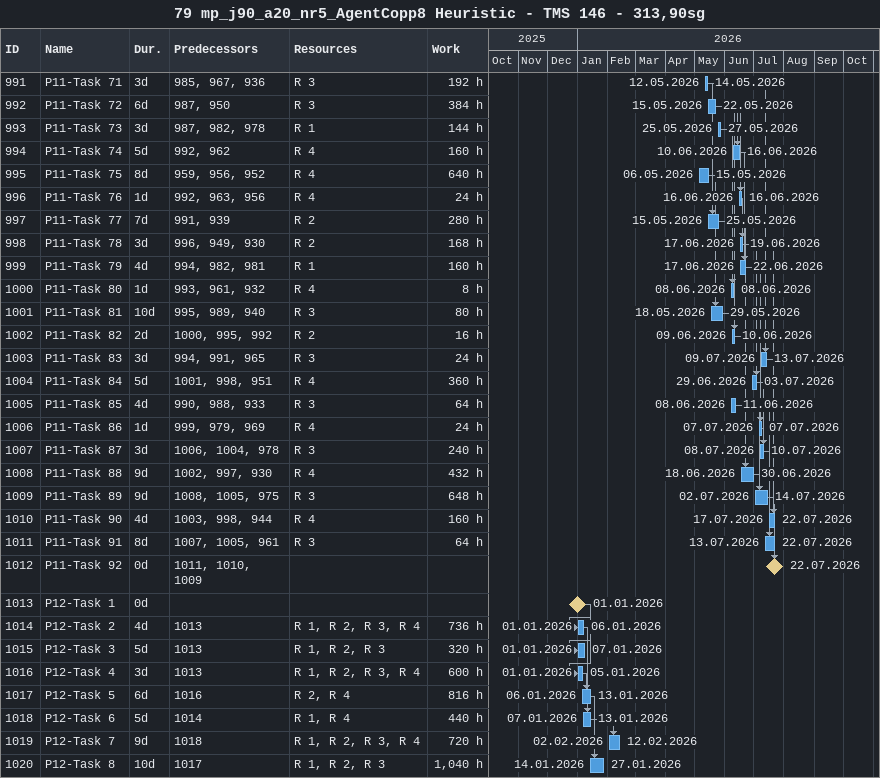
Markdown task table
79 mp_j90_a20_nr5_AgentCopp8 Heuristic - TMS 146 - 313,90sg

| ID | Task | Duration | Start | Finish | Predecessors | Resources | Work (h) |
|---|---|---|---|---|---|---|---|
| 991 | P11-Task 71 | 3d | 2026-05-12 | 2026-05-14 | 985, 967, 936 | R 3 | 192 |
| 992 | P11-Task 72 | 6d | 2026-05-15 | 2026-05-22 | 987, 950 | R 3 | 384 |
| 993 | P11-Task 73 | 3d | 2026-05-25 | 2026-05-27 | 987, 982, 978 | R 1 | 144 |
| 994 | P11-Task 74 | 5d | 2026-06-10 | 2026-06-16 | 992, 962 | R 4 | 160 |
| 995 | P11-Task 75 | 8d | 2026-05-06 | 2026-05-15 | 959, 956, 952 | R 4 | 640 |
| 996 | P11-Task 76 | 1d | 2026-06-16 | 2026-06-16 | 992, 963, 956 | R 4 | 24 |
| 997 | P11-Task 77 | 7d | 2026-05-15 | 2026-05-25 | 991, 939 | R 2 | 280 |
| 998 | P11-Task 78 | 3d | 2026-06-17 | 2026-06-19 | 996, 949, 930 | R 2 | 168 |
| 999 | P11-Task 79 | 4d | 2026-06-17 | 2026-06-22 | 994, 982, 981 | R 1 | 160 |
| 1000 | P11-Task 80 | 1d | 2026-06-08 | 2026-06-08 | 993, 961, 932 | R 4 | 8 |
| 1001 | P11-Task 81 | 10d | 2026-05-18 | 2026-05-29 | 995, 989, 940 | R 3 | 80 |
| 1002 | P11-Task 82 | 2d | 2026-06-09 | 2026-06-10 | 1000, 995, 992 | R 2 | 16 |
| 1003 | P11-Task 83 | 3d | 2026-07-09 | 2026-07-13 | 994, 991, 965 | R 3 | 24 |
| 1004 | P11-Task 84 | 5d | 2026-06-29 | 2026-07-03 | 1001, 998, 951 | R 4 | 360 |
| 1005 | P11-Task 85 | 4d | 2026-06-08 | 2026-06-11 | 990, 988, 933 | R 3 | 64 |
| 1006 | P11-Task 86 | 1d | 2026-07-07 | 2026-07-07 | 999, 979, 969 | R 4 | 24 |
| 1007 | P11-Task 87 | 3d | 2026-07-08 | 2026-07-10 | 1006, 1004, 978 | R 3 | 240 |
| 1008 | P11-Task 88 | 9d | 2026-06-18 | 2026-06-30 | 1002, 997, 930 | R 4 | 432 |
| 1009 | P11-Task 89 | 9d | 2026-07-02 | 2026-07-14 | 1008, 1005, 975 | R 3 | 648 |
| 1010 | P11-Task 90 | 4d | 2026-07-17 | 2026-07-22 | 1003, 998, 944 | R 4 | 160 |
| 1011 | P11-Task 91 | 8d | 2026-07-13 | 2026-07-22 | 1007, 1005, 961 | R 3 | 64 |
| 1012 | P11-Task 92 | 0d | 2026-07-22 | 2026-07-22 | 1011, 1010, 1009 |  |  |
| 1013 | P12-Task 1 | 0d | 2026-01-01 | 2026-01-01 |  |  |  |
| 1014 | P12-Task 2 | 4d | 2026-01-01 | 2026-01-06 | 1013 | R 1, R 2, R 3, R 4 | 736 |
| 1015 | P12-Task 3 | 5d | 2026-01-01 | 2026-01-07 | 1013 | R 1, R 2, R 3 | 320 |
| 1016 | P12-Task 4 | 3d | 2026-01-01 | 2026-01-05 | 1013 | R 1, R 2, R 3, R 4 | 600 |
| 1017 | P12-Task 5 | 6d | 2026-01-06 | 2026-01-13 | 1016 | R 2, R 4 | 816 |
| 1018 | P12-Task 6 | 5d | 2026-01-07 | 2026-01-13 | 1014 | R 1, R 4 | 440 |
| 1019 | P12-Task 7 | 9d | 2026-02-02 | 2026-02-12 | 1018 | R 1, R 2, R 3, R 4 | 720 |
| 1020 | P12-Task 8 | 10d | 2026-01-14 | 2026-01-27 | 1017 | R 1, R 2, R 3 | 1040 |
